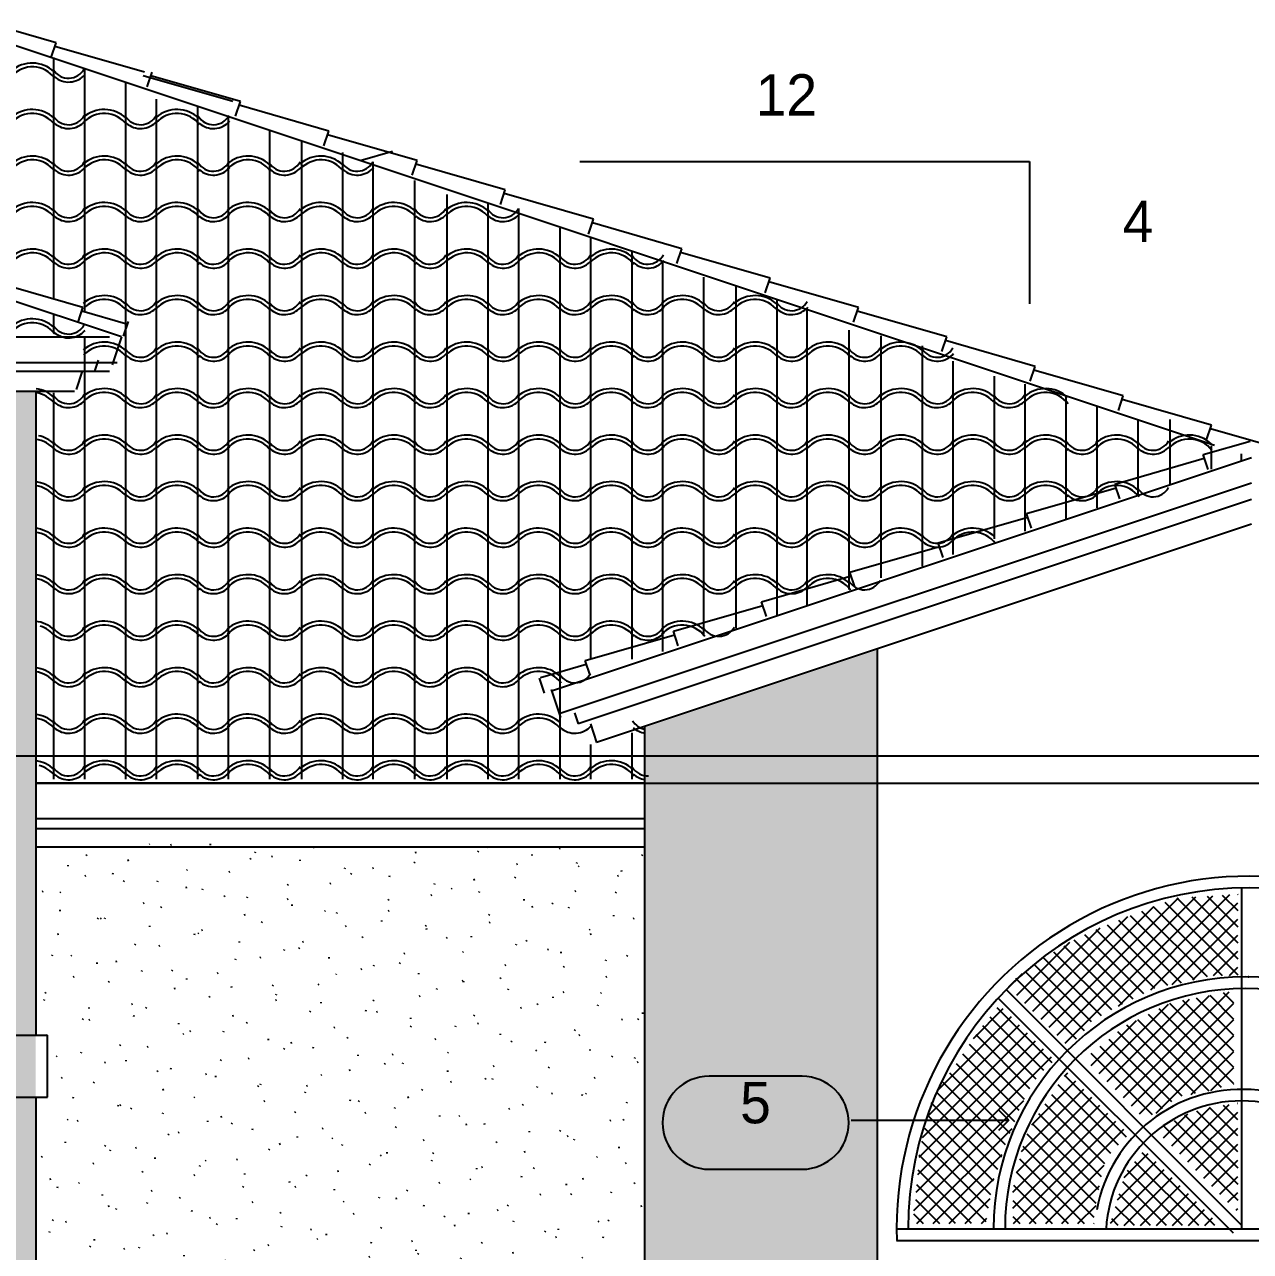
# Model space of a CAD drawing. Extents: x -92740 to -63661, y -15771 to -4391.
# Drawn here: x -80932 to -80763.7, y -12990.7 to -12822.2 of the extents above; entities that cross this region are included whole.
import ezdxf
from ezdxf.enums import TextEntityAlignment as Align

# ---------------------------------------------------------------- set-up
doc = ezdxf.new("R2010")
doc.units = 0
doc.header["$MEASUREMENT"] = 0
for name, color, linetype in [('B1NOTES', 2, 'Continuous'), ('ELEVATIONS', 7, 'Continuous'), ('ROOFTILE', 7, 'Continuous'), ('STUCCO', 4, 'Continuous')]:
    doc.layers.add(name, color=color, linetype=linetype)
doc.styles.add('DCADTXTSTYLE1', font='AVG_TP')
pattern_1 = [(20, (0, 0), (-2.1376259, 5.8730789), [-6.09375015, 0.15625]), (55, (0, 0), (-5.1197003, 3.58485273), [-6.09375015, 0.15625]), (80, (0, 0), (-6.15504846, 1.0853011), [-6.09375015, 0.15625])]
pattern_2 = [(45, (0, 0), (-1.104854346, 1.104854346), []), (-45, (0, 0), (1.104854346, 1.104854346), [])]

msp = doc.modelspace()

# ---------------------------------------------------------------- hatches: boundary and pattern name
at = {"layer": 'STUCCO', "linetype": 'Continuous', "ltscale": 12.78}
h = msp.add_hatch(dxfattribs=at)
h.set_pattern_fill('cement', color=9, scale=1.5625, style=0, pattern_type=2)
h.set_pattern_definition(pattern_1)
h.paths.add_polyline_path([(-80963.52, -13245.68), (-80930.51, -13245.68), (-80930.51, -12872.4), (-81044.99, -12872.4), (-81044.99, -12961.33), (-81015.17, -12961.33), (-81015.17, -12951.74), (-81011.98, -12945.35), (-81008.78, -12940.56), (-81002.39, -12936.3), (-80991.74, -12933.11), (-80980.56, -12934.17), (-80970.44, -12940.03), (-80964.59, -12948.55), (-80962.99, -12952.81), (-80961.92, -12960.26), (-80966.18, -12960.26), (-80966.18, -12968.78), (-80962.46, -12968.78), (-80962.46, -12992.21), (-80965.65, -12992.21), (-80965.65, -13000.73), (-80962.46, -13000.73)], flags=0)
h = msp.add_hatch(dxfattribs=at)
h.set_pattern_fill('cement', color=9, scale=1.5625, style=0, pattern_type=2)
h.set_pattern_definition(pattern_1)
h.paths.add_polyline_path([(-80712.71, -13261.66), (-80846.9, -13261.66), (-80846.9, -13245.68), (-80848.5, -13245.68), (-80848.5, -13242.49), (-80850.63, -13242.49), (-80850.63, -13232.37), (-80846.9, -13232.37), (-80846.9, -12918.73), (-80814.95, -12908.08), (-80814.95, -13228.11), (-80712.18, -13228.11)], flags=0)
h = msp.add_hatch(dxfattribs=at)
h.set_pattern_fill('cement', color=9, scale=1.5625, style=0, pattern_type=2)
h.set_pattern_definition(pattern_1)
h.paths.add_polyline_path([(-80962.46, -13261.66), (-80846.9, -13261.66), (-80846.9, -12934.7), (-80929.97, -12934.7), (-80929.97, -13245.15), (-80961.92, -13245.15)], flags=0)
h = msp.add_hatch(dxfattribs=at)
h.set_pattern_fill('ansi37', color=4, scale=1.5625, style=0, pattern_type=2)
h.set_pattern_definition(pattern_2)
h.paths.add_polyline_path([(-80765.43, -12941.63), (-80765.43, -12952.81), (-80769.16, -12952.81), (-80773.42, -12953.87), (-80776.61, -12954.41), (-80783, -12957.6), (-80785.67, -12959.2), (-80787.26, -12961.33), (-80788.86, -12962.39), (-80797.11, -12954.14), (-80792.59, -12950.68), (-80787.26, -12947.48), (-80780.87, -12944.82), (-80773.95, -12942.16)], flags=0)
h = msp.add_hatch(dxfattribs=at)
h.set_pattern_fill('ansi37', color=4, scale=1.5625, style=0, pattern_type=2)
h.set_pattern_definition(pattern_2)
h.paths.add_polyline_path([(-80765.96, -12954.94), (-80765.96, -12967.72), (-80769.69, -12968.78), (-80772.89, -12969.32), (-80775.02, -12970.38), (-80776.08, -12971.45), (-80778.21, -12972.51), (-80786.46, -12964.26), (-80780.87, -12959.73), (-80774.48, -12956.54)], flags=0)
h = msp.add_hatch(dxfattribs=at)
h.set_pattern_fill('ansi37', color=4, scale=1.5625, style=0, pattern_type=2)
h.set_pattern_definition(pattern_2)
h.paths.add_polyline_path([(-80810.16, -12986.89), (-80800.04, -12986.89), (-80798.98, -12981.03), (-80797.38, -12976.24), (-80795.25, -12970.91), (-80793.65, -12967.72), (-80791.52, -12965.06), (-80790.46, -12964.52), (-80798.18, -12956.8), (-80801.64, -12961.33), (-80803.77, -12964.52), (-80807.5, -12969.85), (-80809.1, -12976.77), (-80809.63, -12983.16)], flags=0)
h = msp.add_hatch(dxfattribs=at)
h.set_pattern_fill('ansi37', color=4, scale=1.5625, style=0, pattern_type=2)
h.set_pattern_definition(pattern_2)
h.paths.add_polyline_path([(-80788.86, -12966.12), (-80780.34, -12974.64), (-80781.94, -12976.24), (-80783.54, -12977.84), (-80784.6, -12982.63), (-80785.13, -12985.82), (-80785.13, -12986.89), (-80796.32, -12986.89), (-80796.32, -12982.1), (-80795.25, -12977.3), (-80794.19, -12974.11), (-80791.52, -12969.85)], flags=0)
h = msp.add_hatch(dxfattribs=at)
h.set_pattern_fill('ansi37', color=4, scale=1.5625, style=0, pattern_type=2)
h.set_pattern_definition(pattern_2)
h.paths.add_polyline_path([(-80765.43, -12970.38), (-80765.43, -12985.29), (-80776.61, -12974.11), (-80772.89, -12971.98), (-80769.16, -12970.91)], flags=0)
h = msp.add_hatch(dxfattribs=at)
h.set_pattern_fill('ansi37', color=4, scale=1.5625, style=0, pattern_type=2)
h.set_pattern_definition(pattern_2)
h.paths.add_polyline_path([(-80778.21, -12976.77), (-80767.83, -12987.15), (-80783, -12987.15), (-80781.94, -12983.69), (-80780.87, -12979.97)], flags=0)

# ---------------------------------------------------------------- linework, layer by layer
at = {"layer": 'B1NOTES', "color": 1, "linetype": 'Continuous', "ltscale": 12.78}
for p, q in [((-80825.25, -12966.65), (-80838.03, -12966.65)), ((-80818.86, -12973.04), (-80818.86, -12973.04)), ((-80838.03, -12979.43), (-80825.25, -12979.43))]:
    msp.add_line(p, q, dxfattribs=at)
for centre, start, end in [((-80838.03, -12973.04), 90, 180), ((-80825.25, -12973.04), 0, 90), ((-80838.03, -12973.04), 180, 270), ((-80825.25, -12973.04), 270, 360)]:
    msp.add_arc(centre, 6.39, start, end, dxfattribs=at)
at = {"layer": 'ELEVATIONS', "color": 1, "linetype": 'Continuous', "ltscale": 12.78}
for p, q in [((-80927.7, -12824.67), (-80936.42, -12822.16)), ((-80768.6, -12879.98), (-80934.89, -12824.55)), ((-80928.38, -12826.69), (-80927.7, -12824.67)), ((-80915.58, -12828.71), (-80927.87, -12825.17)), ((-80915.58, -12828.71), (-80927.87, -12825.17)), ((-80915.19, -12830.73), (-80914.51, -12828.71)), ((-80903.45, -12832.75), (-80915.75, -12829.21)), ((-80902.39, -12832.75), (-80914.68, -12829.21)), ((-80903.06, -12834.77), (-80902.39, -12832.75)), ((-80890.26, -12836.79), (-80902.56, -12833.26)), ((-80890.94, -12838.81), (-80890.26, -12836.79)), ((-80878.14, -12840.83), (-80890.43, -12837.3)), ((-80885.96, -12840.83), (-80881.52, -12839.56)), ((-80878.81, -12842.85), (-80878.14, -12840.83)), ((-80918.72, -12865.07), (-80988.26, -12841.89)), ((-80866.02, -12844.87), (-80878.31, -12841.34)), ((-80866.69, -12846.89), (-80866.02, -12844.87)), ((-80853.89, -12848.92), (-80866.18, -12845.38)), ((-80854.57, -12850.94), (-80853.89, -12848.92)), ((-80841.77, -12852.96), (-80854.06, -12849.42)), ((-80842.44, -12854.98), (-80841.77, -12852.96)), ((-80829.64, -12857), (-80841.94, -12853.46)), ((-80924.02, -12861.04), (-80936.31, -12857.5)), ((-80830.32, -12859.02), (-80829.64, -12857)), ((-80817.52, -12861.04), (-80829.81, -12857.5)), ((-80924.69, -12863.06), (-80924.02, -12861.04)), ((-80818.19, -12863.06), (-80817.52, -12861.04)), ((-80918.18, -12863.27), (-80924.19, -12861.54)), ((-80805.4, -12865.08), (-80817.69, -12861.54)), ((-80918.43, -12864.97), (-80917.75, -12862.95)), ((-81057.8, -12865.07), (-80920.39, -12865.07)), ((-80918.72, -12865.07), (-80920, -12868.92)), ((-80806.07, -12867.1), (-80805.4, -12865.08)), ((-80793.27, -12869.12), (-80805.56, -12865.59)), ((-81056.62, -12868.6), (-80919.32, -12868.6)), ((-80921.92, -12868.28), (-80922.43, -12869.8)), ((-80793.94, -12871.14), (-80793.27, -12869.12)), ((-81052.4, -12869.8), (-80920.39, -12869.8)), ((-80924.11, -12869.8), (-80924.95, -12872.32)), ((-80781.15, -12873.16), (-80793.44, -12869.63)), ((-81051.5, -12872.51), (-80925.18, -12872.51)), ((-80930.48, -12872.6), (-80930.48, -12960.99)), ((-80781.82, -12875.18), (-80781.15, -12873.16)), ((-80769.02, -12877.21), (-80781.32, -12873.67)), ((-80769.7, -12879.23), (-80769.02, -12877.21)), ((-80756.9, -12881.25), (-80769.19, -12877.71)), ((-80770.19, -12881.25), (-80763.72, -12879.39)), ((-80769.51, -12883.27), (-80770.19, -12881.25)), ((-80859.65, -12913.7), (-80763.54, -12881.66)), ((-80782.31, -12885.29), (-80770.02, -12881.75)), ((-80858.6, -12916.83), (-80763.54, -12885.14)), ((-80794.44, -12889.33), (-80782.14, -12885.79)), ((-80781.64, -12887.31), (-80782.31, -12885.29)), ((-80856.01, -12918.21), (-80763.54, -12887.39)), ((-80793.76, -12891.35), (-80794.44, -12889.33)), ((-80853.49, -12920.74), (-80763.54, -12890.76)), ((-80806.56, -12893.37), (-80794.27, -12889.83)), ((-80818.68, -12897.41), (-80806.39, -12893.88)), ((-80805.89, -12895.39), (-80806.56, -12893.37)), ((-80830.81, -12901.45), (-80818.52, -12897.92)), ((-80818.01, -12899.43), (-80818.68, -12897.41)), ((-80830.13, -12903.47), (-80830.81, -12901.45)), ((-80842.93, -12905.5), (-80830.64, -12901.96)), ((-80855.06, -12909.54), (-80842.76, -12906)), ((-80842.26, -12907.52), (-80842.93, -12905.5)), ((-80814.93, -12907.89), (-80814.93, -12992.41)), ((-80861.17, -12911.85), (-80854.89, -12910.04)), ((-80854.38, -12911.56), (-80855.06, -12909.54)), ((-80860.65, -12914), (-80861.32, -12911.98)), ((-80859.71, -12913.52), (-80858.42, -12917.38)), ((-80856.5, -12916.74), (-80856, -12918.25)), ((-80854.31, -12918.25), (-80853.47, -12920.78)), ((-80846.88, -12918.54), (-80846.88, -12992.41)), ((-80846.88, -12926.38), (-80930.48, -12926.38)), ((-80930.48, -12931.24), (-80846.88, -12931.24)), ((-80930.48, -12932.63), (-80846.88, -12932.63)), ((-80930.48, -12935.15), (-80846.88, -12935.15)), ((-80959.79, -12960.99), (-80928.91, -12960.99)), ((-80928.91, -12969.51), (-80928.91, -12960.99)), ((-80959.79, -12969.51), (-80928.91, -12969.51)), ((-80930.48, -12969.51), (-80930.48, -12992.41))]:
    msp.add_line(p, q, dxfattribs=at)
at = {"layer": 'ELEVATIONS', "color": 1, "linetype": 'Continuous', "ltscale": 8.52}
for p, q in [((-80855.78, -12840.98), (-80794.01, -12840.98)), ((-80794.01, -12840.98), (-80794.01, -12860.51)), ((-80796.85, -12972.69), (-80798.27, -12971.27)), ((-80796.85, -12972.69), (-80798.27, -12974.11))]:
    msp.add_line(p, q, dxfattribs=at)
at = {"layer": 'ELEVATIONS', "color": 2, "linetype": 'Continuous', "ltscale": 12.78}
for p, q in [((-81319.23, -12922.65), (-80587.54, -12922.65)), ((-80930.48, -12926.38), (-80587.54, -12926.38))]:
    msp.add_line(p, q, dxfattribs=at)
at = {"layer": 'ELEVATIONS', "color": 5, "linetype": 'Continuous', "ltscale": 12.78}
for p, q in [((-80764.9, -12940.76), (-80764.9, -12987.62)), ((-80764.9, -12987.09), (-80797.11, -12954.87)), ((-80766.03, -12988.22), (-80798.24, -12956)), ((-80812.29, -12987.62), (-80714.84, -12987.62)), ((-80812.29, -12989.22), (-80714.84, -12989.22))]:
    msp.add_line(p, q, dxfattribs=at)
at = {"layer": 'ELEVATIONS', "color": 2, "linetype": 'Continuous', "ltscale": 8.52}
msp.add_line((-80818.5, -12972.69), (-80796.85, -12972.69), dxfattribs=at)
at = {"layer": 'ELEVATIONS', "color": 5, "linetype": 'Continuous', "ltscale": 12.78}
for centre, radius, start, end in [((-80763.83, -12987.62), 48.46, 358.0966, 541.8938), ((-80763.83, -12987.62), 46.86, 0, 180), ((-80764.37, -12987.62), 34.61, 0, 180), ((-80764.37, -12987.62), 33.02, 0, 180), ((-80764.9, -12988.68), 20.23, 3.017, 169.5625), ((-80764.9, -12988.68), 18.64, 3.017, 176.7242)]:
    msp.add_arc(centre, radius, start, end, dxfattribs=at)
msp.add_point((-80763.96, -12953.01), dxfattribs=at)
at = {"layer": 'ROOFTILE', "color": 7, "linetype": 'Continuous', "ltscale": 12.78}
for p, q in [((-80928, -12859.81), (-80928, -12826.71)), ((-80923.78, -12861.72), (-80923.78, -12828.4)), ((-80918.12, -12925.85), (-80918.12, -12830.14)), ((-80913.91, -12925.85), (-80913.91, -12832.42)), ((-80908.25, -12925.85), (-80908.25, -12833.43)), ((-80904.03, -12925.85), (-80904.03, -12834.77)), ((-80898.37, -12925.85), (-80898.37, -12836.72)), ((-80893.97, -12925.85), (-80893.97, -12838.1)), ((-80888.31, -12925.85), (-80888.31, -12839.74)), ((-80884.18, -12925.85), (-80884.18, -12841.03)), ((-80878.42, -12925.85), (-80878.42, -12843.61)), ((-80874.02, -12925.85), (-80874.02, -12845.51)), ((-80868.36, -12925.85), (-80868.36, -12846.72)), ((-80864.14, -12925.85), (-80864.14, -12847.42)), ((-80858.48, -12925.85), (-80858.48, -12850.15)), ((-80854.27, -12909.34), (-80854.27, -12851.38)), ((-80848.61, -12909.34), (-80848.61, -12853.23)), ((-80844.39, -12908.28), (-80844.39, -12854.78)), ((-80838.73, -12906.15), (-80838.73, -12856.86)), ((-80834.33, -12905.08), (-80834.33, -12858.01)), ((-80828.67, -12903.48), (-80828.67, -12859.98)), ((-80928, -12864.54), (-80928, -12861.97)), ((-80824.54, -12901.89), (-80824.54, -12861.33)), ((-80818.78, -12899.76), (-80818.78, -12864.16)), ((-80923.78, -12925.85), (-80923.78, -12865.07)), ((-80814.38, -12898.16), (-80814.38, -12864.92)), ((-80808.72, -12896.56), (-80808.72, -12866.29)), ((-80804.5, -12894.96), (-80804.5, -12868.4)), ((-80798.84, -12892.83), (-80798.84, -12870.45)), ((-80928, -12925.85), (-80928, -12872.75)), ((-80794.63, -12891.77), (-80794.63, -12871.56)), ((-80788.97, -12890.17), (-80788.97, -12873.19)), ((-80784.75, -12888.57), (-80784.75, -12874.59)), ((-80779.09, -12886.98), (-80779.09, -12876.37)), ((-80774.69, -12885.38), (-80774.69, -12876.44)), ((-80769.03, -12883.25), (-80769.03, -12880.05)), ((-80764.9, -12882.18), (-80764.9, -12881.12)), ((-80848.61, -12925.85), (-80848.61, -12919.46)), ((-80854.27, -12925.85), (-80854.27, -12921.06))]:
    msp.add_line(p, q, dxfattribs=at)
for centre, radius, start, end in [((-80930.98, -12831.82), 4.37, 46.5154, 131.1465), ((-80930.98, -12831.82), 3.84, 36.0644, 138.0128), ((-80925.98, -12827.09), 2.44, 211.6504, 331.6052), ((-80925.98, -12827.09), 2.97, 228.3381, 319.0707), ((-80930.98, -12838.21), 4.37, 46.5154, 131.1465), ((-80921.1, -12838.21), 4.37, 46.5154, 131.1465), ((-80911.1, -12838.21), 4.37, 46.5154, 131.1465), ((-80930.98, -12838.21), 3.84, 36.0644, 138.0128), ((-80925.98, -12833.48), 2.44, 211.6504, 331.6052), ((-80925.98, -12833.48), 2.97, 228.3381, 319.0707), ((-80921.1, -12838.21), 3.84, 36.0644, 138.0128), ((-80916.1, -12833.48), 2.44, 211.6504, 331.6052), ((-80916.1, -12833.48), 2.97, 228.3381, 319.0707), ((-80911.1, -12838.21), 3.84, 36.0644, 138.0128), ((-80906.1, -12833.48), 2.44, 211.6504, 331.6052), ((-80906.1, -12833.48), 2.97, 228.3381, 319.0707), ((-80930.98, -12844.6), 4.37, 46.5154, 131.1465), ((-80930.98, -12844.6), 3.84, 36.0644, 138.0128), ((-80921.1, -12844.6), 4.37, 46.5154, 131.1465), ((-80921.1, -12844.6), 3.84, 36.0644, 138.0128), ((-80911.1, -12844.6), 4.37, 46.5154, 131.1465), ((-80911.1, -12844.6), 3.84, 36.0644, 138.0128), ((-80901.35, -12844.6), 4.37, 46.5154, 131.1465), ((-80901.35, -12844.6), 3.84, 36.0644, 138.0128), ((-80891.35, -12844.6), 4.37, 46.5154, 131.1465), ((-80891.35, -12844.6), 3.84, 36.0644, 138.0128), ((-80925.98, -12839.87), 2.44, 211.6504, 331.6052), ((-80925.98, -12839.87), 2.97, 228.3381, 319.0707), ((-80916.1, -12839.87), 2.44, 211.6504, 331.6052), ((-80916.1, -12839.87), 2.97, 228.3381, 319.0707), ((-80906.1, -12839.87), 2.44, 211.6504, 331.6052), ((-80906.1, -12839.87), 2.97, 228.3381, 319.0707), ((-80896.35, -12839.87), 2.44, 211.6504, 331.6052), ((-80896.35, -12839.87), 2.97, 228.3381, 319.0707), ((-80886.35, -12839.87), 2.44, 211.6504, 331.6052), ((-80886.35, -12839.87), 2.97, 228.3381, 319.0707), ((-80930.98, -12850.99), 4.37, 46.5154, 131.1465), ((-80930.98, -12850.99), 3.84, 36.0644, 138.0128), ((-80925.98, -12846.26), 2.44, 211.6504, 331.6052), ((-80921.1, -12850.99), 4.37, 46.5154, 131.1465), ((-80921.1, -12850.99), 3.84, 36.0644, 138.0128), ((-80916.1, -12846.26), 2.44, 211.6504, 331.6052), ((-80911.1, -12850.99), 4.37, 46.5154, 131.1465), ((-80911.1, -12850.99), 3.84, 36.0644, 138.0128), ((-80906.1, -12846.26), 2.44, 211.6504, 331.6052), ((-80901.35, -12850.99), 4.37, 46.5154, 131.1465), ((-80901.35, -12850.99), 3.84, 36.0644, 138.0128), ((-80896.35, -12846.26), 2.44, 211.6504, 331.6052), ((-80891.35, -12850.99), 4.37, 46.5154, 131.1465), ((-80891.35, -12850.99), 3.84, 36.0644, 138.0128), ((-80886.35, -12846.26), 2.44, 211.6504, 331.6052), ((-80881.34, -12850.99), 4.37, 46.5154, 131.1465), ((-80881.34, -12850.99), 3.84, 36.0644, 138.0128), ((-80876.34, -12846.26), 2.44, 211.6504, 331.6052), ((-80871.34, -12850.99), 4.37, 46.5154, 131.1465), ((-80871.34, -12850.99), 3.84, 36.0644, 138.0128), ((-80866.34, -12846.26), 2.44, 211.6504, 331.6052), ((-80925.98, -12846.26), 2.97, 228.3381, 319.0707), ((-80916.1, -12846.26), 2.97, 228.3381, 319.0707), ((-80906.1, -12846.26), 2.97, 228.3381, 319.0707), ((-80896.35, -12846.26), 2.97, 228.3381, 319.0707), ((-80886.35, -12846.26), 2.97, 228.3381, 319.0707), ((-80876.34, -12846.26), 2.97, 228.3381, 319.0707), ((-80866.34, -12846.26), 2.97, 228.3381, 319.0707), ((-80930.98, -12857.38), 4.37, 46.5154, 131.1465), ((-80930.98, -12857.38), 3.84, 36.0644, 138.0128), ((-80925.98, -12852.65), 2.44, 211.6504, 331.6052), ((-80921.1, -12857.38), 4.37, 46.5154, 131.1465), ((-80921.1, -12857.38), 3.84, 36.0644, 138.0128), ((-80916.1, -12852.65), 2.44, 211.6504, 331.6052), ((-80911.1, -12857.38), 4.37, 46.5154, 131.1465), ((-80911.1, -12857.38), 3.84, 36.0644, 138.0128), ((-80906.1, -12852.65), 2.44, 211.6504, 331.6052), ((-80901.35, -12857.38), 4.37, 46.5154, 131.1465), ((-80901.35, -12857.38), 3.84, 36.0644, 138.0128), ((-80896.35, -12852.65), 2.44, 211.6504, 331.6052), ((-80891.35, -12857.38), 4.37, 46.5154, 131.1465), ((-80891.35, -12857.38), 3.84, 36.0644, 138.0128), ((-80886.35, -12852.65), 2.44, 211.6504, 331.6052), ((-80881.34, -12857.38), 4.37, 46.5154, 131.1465), ((-80881.34, -12857.38), 3.84, 36.0644, 138.0128), ((-80876.34, -12852.65), 2.44, 211.6504, 331.6052), ((-80871.34, -12857.38), 4.37, 46.5154, 131.1465), ((-80871.34, -12857.38), 3.84, 36.0644, 138.0128), ((-80866.34, -12852.65), 2.44, 211.6504, 331.6052), ((-80861.46, -12857.38), 4.37, 46.5154, 131.1465), ((-80861.46, -12857.38), 3.84, 36.0644, 138.0128), ((-80856.46, -12852.65), 2.44, 211.6504, 331.6052), ((-80851.46, -12857.38), 4.37, 46.5154, 131.1465), ((-80851.46, -12857.38), 3.84, 36.0644, 138.0128), ((-80846.46, -12852.65), 2.44, 211.6504, 331.6052), ((-80925.98, -12852.65), 2.97, 228.3381, 319.0707), ((-80916.1, -12852.65), 2.97, 228.3381, 319.0707), ((-80906.1, -12852.65), 2.97, 228.3381, 319.0707), ((-80896.35, -12852.65), 2.97, 228.3381, 319.0707), ((-80886.35, -12852.65), 2.97, 228.3381, 319.0707), ((-80876.34, -12852.65), 2.97, 228.3381, 319.0707), ((-80866.34, -12852.65), 2.97, 228.3381, 319.0707), ((-80856.46, -12852.65), 2.97, 228.3381, 319.0707), ((-80846.46, -12852.65), 2.97, 228.3381, 319.0707), ((-80921.1, -12863.77), 4.37, 46.5154, 131.1465), ((-80911.1, -12863.77), 4.37, 46.5154, 131.1465), ((-80901.35, -12863.77), 4.37, 46.5154, 131.1465), ((-80891.35, -12863.77), 4.37, 46.5154, 131.1465), ((-80881.34, -12863.77), 4.37, 46.5154, 131.1465), ((-80871.34, -12863.77), 4.37, 46.5154, 131.1465), ((-80861.46, -12863.77), 4.37, 46.5154, 131.1465), ((-80851.46, -12863.77), 4.37, 46.5154, 131.1465), ((-80841.71, -12863.77), 4.37, 46.5154, 131.1465), ((-80831.71, -12863.77), 4.37, 46.5154, 131.1465), ((-80921.1, -12863.77), 3.84, 36.0644, 138.0128), ((-80916.1, -12859.04), 2.44, 211.6504, 331.6052), ((-80916.1, -12859.04), 2.97, 228.3381, 319.0707), ((-80911.1, -12863.77), 3.84, 36.0644, 138.0128), ((-80906.1, -12859.04), 2.44, 211.6504, 331.6052), ((-80906.1, -12859.04), 2.97, 228.3381, 319.0707), ((-80901.35, -12863.77), 3.84, 36.0644, 138.0128), ((-80896.35, -12859.04), 2.44, 211.6504, 331.6052), ((-80896.35, -12859.04), 2.97, 228.3381, 319.0707), ((-80891.35, -12863.77), 3.84, 36.0644, 138.0128), ((-80886.35, -12859.04), 2.44, 211.6504, 331.6052), ((-80886.35, -12859.04), 2.97, 228.3381, 319.0707), ((-80881.34, -12863.77), 3.84, 36.0644, 138.0128), ((-80876.34, -12859.04), 2.44, 211.6504, 331.6052), ((-80876.34, -12859.04), 2.97, 228.3381, 319.0707), ((-80871.34, -12863.77), 3.84, 36.0644, 138.0128), ((-80866.34, -12859.04), 2.44, 211.6504, 331.6052), ((-80866.34, -12859.04), 2.97, 228.3381, 319.0707), ((-80861.46, -12863.77), 3.84, 36.0644, 138.0128), ((-80856.46, -12859.04), 2.44, 211.6504, 331.6052), ((-80856.46, -12859.04), 2.97, 228.3381, 319.0707), ((-80851.46, -12863.77), 3.84, 36.0644, 138.0128), ((-80846.46, -12859.04), 2.44, 211.6504, 331.6052), ((-80846.46, -12859.04), 2.97, 228.3381, 319.0707), ((-80841.71, -12863.77), 3.84, 36.0644, 138.0128), ((-80836.71, -12859.04), 2.44, 211.6504, 331.6052), ((-80836.71, -12859.04), 2.97, 228.3381, 319.0707), ((-80831.71, -12863.77), 3.84, 36.0644, 138.0128), ((-80826.71, -12859.04), 2.44, 211.6504, 331.6052), ((-80826.71, -12859.04), 2.97, 228.3381, 319.0707), ((-80930.98, -12866.96), 4.37, 46.5154, 131.1465), ((-80930.98, -12866.96), 3.84, 36.0644, 138.0128), ((-80925.98, -12862.24), 2.44, 211.6504, 331.6052), ((-80925.98, -12862.24), 2.97, 228.3381, 319.0707), ((-80921.1, -12870.16), 4.37, 46.5154, 131.1465), ((-80911.1, -12870.16), 4.37, 46.5154, 131.1465), ((-80901.35, -12870.16), 4.37, 46.5154, 131.1465), ((-80891.35, -12870.16), 4.37, 46.5154, 131.1465), ((-80881.34, -12870.16), 4.37, 46.5154, 131.1465), ((-80871.34, -12870.16), 4.37, 46.5154, 131.1465), ((-80861.46, -12870.16), 4.37, 46.5154, 131.1465), ((-80851.46, -12870.16), 4.37, 46.5154, 131.1465), ((-80841.71, -12870.16), 4.37, 46.5154, 131.1465), ((-80831.71, -12870.16), 4.37, 46.5154, 131.1465), ((-80821.7, -12870.16), 4.37, 46.5154, 131.1465), ((-80811.7, -12870.16), 4.37, 46.5154, 131.1465), ((-80921.1, -12870.16), 3.84, 36.0644, 138.0128), ((-80916.1, -12865.43), 2.44, 211.6504, 331.6052), ((-80916.1, -12865.43), 2.97, 228.3381, 319.0707), ((-80911.1, -12870.16), 3.84, 36.0644, 138.0128), ((-80906.1, -12865.43), 2.44, 211.6504, 331.6052), ((-80906.1, -12865.43), 2.97, 228.3381, 319.0707), ((-80901.35, -12870.16), 3.84, 36.0644, 138.0128), ((-80896.35, -12865.43), 2.44, 211.6504, 331.6052), ((-80896.35, -12865.43), 2.97, 228.3381, 319.0707), ((-80891.35, -12870.16), 3.84, 36.0644, 138.0128), ((-80886.35, -12865.43), 2.44, 211.6504, 331.6052), ((-80886.35, -12865.43), 2.97, 228.3381, 319.0707), ((-80881.34, -12870.16), 3.84, 36.0644, 138.0128), ((-80876.34, -12865.43), 2.44, 211.6504, 331.6052), ((-80876.34, -12865.43), 2.97, 228.3381, 319.0707), ((-80871.34, -12870.16), 3.84, 36.0644, 138.0128), ((-80866.34, -12865.43), 2.44, 211.6504, 331.6052), ((-80866.34, -12865.43), 2.97, 228.3381, 319.0707), ((-80861.46, -12870.16), 3.84, 36.0644, 138.0128), ((-80856.46, -12865.43), 2.44, 211.6504, 331.6052), ((-80856.46, -12865.43), 2.97, 228.3381, 319.0707), ((-80851.46, -12870.16), 3.84, 36.0644, 138.0128), ((-80846.46, -12865.43), 2.44, 211.6504, 331.6052), ((-80846.46, -12865.43), 2.97, 228.3381, 319.0707), ((-80841.71, -12870.16), 3.84, 36.0644, 138.0128), ((-80836.71, -12865.43), 2.44, 211.6504, 331.6052), ((-80836.71, -12865.43), 2.97, 228.3381, 319.0707), ((-80831.71, -12870.16), 3.84, 36.0644, 138.0128), ((-80826.71, -12865.43), 2.44, 211.6504, 331.6052), ((-80826.71, -12865.43), 2.97, 228.3381, 319.0707), ((-80821.7, -12870.16), 3.84, 36.0644, 138.0128), ((-80816.7, -12865.43), 2.44, 211.6504, 331.6052), ((-80816.7, -12865.43), 2.97, 228.3381, 319.0707), ((-80811.7, -12870.16), 3.84, 36.0644, 138.0128), ((-80806.7, -12865.43), 2.44, 211.6504, 331.6052), ((-80806.7, -12865.43), 2.97, 228.3381, 319.0707), ((-80930.98, -12876.55), 4.37, 46.5154, 83.1494), ((-80930.98, -12876.55), 3.84, 36.0644, 82.0939), ((-80921.1, -12876.55), 4.37, 46.5154, 131.1465), ((-80921.1, -12876.55), 3.84, 36.0644, 138.0128), ((-80911.1, -12876.55), 4.37, 46.5154, 131.1465), ((-80911.1, -12876.55), 3.84, 36.0644, 138.0128), ((-80901.35, -12876.55), 4.37, 46.5154, 131.1465), ((-80901.35, -12876.55), 3.84, 36.0644, 138.0128), ((-80891.35, -12876.55), 4.37, 46.5154, 131.1465), ((-80891.35, -12876.55), 3.84, 36.0644, 138.0128), ((-80881.34, -12876.55), 4.37, 46.5154, 131.1465), ((-80881.34, -12876.55), 3.84, 36.0644, 138.0128), ((-80871.34, -12876.55), 4.37, 46.5154, 131.1465), ((-80871.34, -12876.55), 3.84, 36.0644, 138.0128), ((-80861.46, -12876.55), 4.37, 46.5154, 131.1465), ((-80861.46, -12876.55), 3.84, 36.0644, 138.0128), ((-80851.46, -12876.55), 4.37, 46.5154, 131.1465), ((-80851.46, -12876.55), 3.84, 36.0644, 138.0128), ((-80841.71, -12876.55), 4.37, 46.5154, 131.1465), ((-80841.71, -12876.55), 3.84, 36.0644, 138.0128), ((-80831.71, -12876.55), 4.37, 46.5154, 131.1465), ((-80831.71, -12876.55), 3.84, 36.0644, 138.0128), ((-80821.7, -12876.55), 4.37, 46.5154, 131.1465), ((-80821.7, -12876.55), 3.84, 36.0644, 138.0128), ((-80811.7, -12876.55), 4.37, 46.5154, 131.1465), ((-80811.7, -12876.55), 3.84, 36.0644, 138.0128), ((-80801.82, -12876.55), 4.37, 46.5154, 131.1465), ((-80801.82, -12876.55), 3.84, 36.0644, 138.0128), ((-80791.82, -12876.55), 4.37, 46.5154, 131.1465), ((-80791.82, -12876.55), 3.84, 36.0644, 138.0128), ((-80925.98, -12871.82), 2.44, 211.6504, 331.6052), ((-80925.98, -12871.82), 2.97, 228.3381, 319.0707), ((-80916.1, -12871.82), 2.44, 211.6504, 331.6052), ((-80916.1, -12871.82), 2.97, 228.3381, 319.0707), ((-80906.1, -12871.82), 2.44, 211.6504, 331.6052), ((-80906.1, -12871.82), 2.97, 228.3381, 319.0707), ((-80896.35, -12871.82), 2.44, 211.6504, 331.6052), ((-80896.35, -12871.82), 2.97, 228.3381, 319.0707), ((-80886.35, -12871.82), 2.44, 211.6504, 331.6052), ((-80886.35, -12871.82), 2.97, 228.3381, 319.0707), ((-80876.34, -12871.82), 2.44, 211.6504, 331.6052), ((-80876.34, -12871.82), 2.97, 228.3381, 319.0707), ((-80866.34, -12871.82), 2.44, 211.6504, 331.6052), ((-80866.34, -12871.82), 2.97, 228.3381, 319.0707), ((-80856.46, -12871.82), 2.44, 211.6504, 331.6052), ((-80856.46, -12871.82), 2.97, 228.3381, 319.0707), ((-80846.46, -12871.82), 2.44, 211.6504, 331.6052), ((-80846.46, -12871.82), 2.97, 228.3381, 319.0707), ((-80836.71, -12871.82), 2.44, 211.6504, 331.6052), ((-80836.71, -12871.82), 2.97, 228.3381, 319.0707), ((-80826.71, -12871.82), 2.44, 211.6504, 331.6052), ((-80826.71, -12871.82), 2.97, 228.3381, 319.0707), ((-80816.7, -12871.82), 2.44, 211.6504, 331.6052), ((-80816.7, -12871.82), 2.97, 228.3381, 319.0707), ((-80806.7, -12871.82), 2.44, 211.6504, 331.6052), ((-80806.7, -12871.82), 2.97, 228.3381, 319.0707), ((-80796.82, -12871.82), 2.44, 211.6504, 331.6052), ((-80796.82, -12871.82), 2.97, 228.3381, 319.0707), ((-80930.98, -12882.94), 3.84, 36.0644, 83.1494), ((-80930.98, -12882.94), 4.37, 46.5154, 78.6437), ((-80925.98, -12878.21), 2.44, 211.6504, 331.6052), ((-80921.1, -12882.94), 4.37, 46.5154, 131.1465), ((-80921.1, -12882.94), 3.84, 36.0644, 138.0128), ((-80916.1, -12878.21), 2.44, 211.6504, 331.6052), ((-80911.1, -12882.94), 4.37, 46.5154, 131.1465), ((-80911.1, -12882.94), 3.84, 36.0644, 138.0128), ((-80906.1, -12878.21), 2.44, 211.6504, 331.6052), ((-80901.35, -12882.94), 4.37, 46.5154, 131.1465), ((-80901.35, -12882.94), 3.84, 36.0644, 138.0128), ((-80896.35, -12878.21), 2.44, 211.6504, 331.6052), ((-80891.35, -12882.94), 4.37, 46.5154, 131.1465), ((-80891.35, -12882.94), 3.84, 36.0644, 138.0128), ((-80886.35, -12878.21), 2.44, 211.6504, 331.6052), ((-80881.34, -12882.94), 4.37, 46.5154, 131.1465), ((-80881.34, -12882.94), 3.84, 36.0644, 138.0128), ((-80876.34, -12878.21), 2.44, 211.6504, 331.6052), ((-80871.34, -12882.94), 4.37, 46.5154, 131.1465), ((-80871.34, -12882.94), 3.84, 36.0644, 138.0128), ((-80866.34, -12878.21), 2.44, 211.6504, 331.6052), ((-80861.46, -12882.94), 4.37, 46.5154, 131.1465), ((-80861.46, -12882.94), 3.84, 36.0644, 138.0128), ((-80856.46, -12878.21), 2.44, 211.6504, 331.6052), ((-80851.46, -12882.94), 4.37, 46.5154, 131.1465), ((-80851.46, -12882.94), 3.84, 36.0644, 138.0128), ((-80846.46, -12878.21), 2.44, 211.6504, 331.6052), ((-80841.71, -12882.94), 4.37, 46.5154, 131.1465), ((-80841.71, -12882.94), 3.84, 36.0644, 138.0128), ((-80836.71, -12878.21), 2.44, 211.6504, 331.6052), ((-80831.71, -12882.94), 4.37, 46.5154, 131.1465), ((-80831.71, -12882.94), 3.84, 36.0644, 138.0128), ((-80826.71, -12878.21), 2.44, 211.6504, 331.6052), ((-80821.7, -12882.94), 4.37, 46.5154, 131.1465), ((-80821.7, -12882.94), 3.84, 36.0644, 138.0128), ((-80816.7, -12878.21), 2.44, 211.6504, 331.6052), ((-80811.7, -12882.94), 4.37, 46.5154, 131.1465), ((-80811.7, -12882.94), 3.84, 36.0644, 138.0128), ((-80806.7, -12878.21), 2.44, 211.6504, 331.6052), ((-80801.82, -12882.94), 4.37, 46.5154, 131.1465), ((-80801.82, -12882.94), 3.84, 36.0644, 138.0128), ((-80796.82, -12878.21), 2.44, 211.6504, 331.6052), ((-80791.82, -12882.94), 4.37, 46.5154, 131.1465), ((-80791.82, -12882.94), 3.84, 36.0644, 138.0128), ((-80786.82, -12878.21), 2.44, 211.6504, 331.6052), ((-80782.07, -12882.94), 4.37, 46.5154, 131.1465), ((-80782.07, -12882.94), 3.84, 36.0644, 138.0128), ((-80777.07, -12878.21), 2.44, 211.6504, 331.6052), ((-80772.07, -12882.94), 4.37, 46.5154, 131.1465), ((-80772.07, -12882.94), 3.84, 36.0644, 138.0128), ((-80925.98, -12878.21), 2.97, 228.3381, 319.0707), ((-80916.1, -12878.21), 2.97, 228.3381, 319.0707), ((-80906.1, -12878.21), 2.97, 228.3381, 319.0707), ((-80896.35, -12878.21), 2.97, 228.3381, 319.0707), ((-80886.35, -12878.21), 2.97, 228.3381, 319.0707), ((-80876.34, -12878.21), 2.97, 228.3381, 319.0707), ((-80866.34, -12878.21), 2.97, 228.3381, 319.0707), ((-80856.46, -12878.21), 2.97, 228.3381, 319.0707), ((-80846.46, -12878.21), 2.97, 228.3381, 319.0707), ((-80836.71, -12878.21), 2.97, 228.3381, 319.0707), ((-80826.71, -12878.21), 2.97, 228.3381, 319.0707), ((-80816.7, -12878.21), 2.97, 228.3381, 319.0707), ((-80806.7, -12878.21), 2.97, 228.3381, 319.0707), ((-80796.82, -12878.21), 2.97, 228.3381, 319.0707), ((-80786.82, -12878.21), 2.97, 228.3381, 319.0707), ((-80777.07, -12878.21), 2.97, 228.3381, 319.0707), ((-80930.98, -12889.33), 4.37, 46.5154, 84.595), ((-80930.98, -12889.33), 3.84, 36.0644, 83.1494), ((-80925.98, -12884.6), 2.44, 211.6504, 331.6052), ((-80921.1, -12889.33), 4.37, 46.5154, 131.1465), ((-80921.1, -12889.33), 3.84, 36.0644, 138.0128), ((-80916.1, -12884.6), 2.44, 211.6504, 331.6052), ((-80911.1, -12889.33), 4.37, 46.5154, 131.1465), ((-80911.1, -12889.33), 3.84, 36.0644, 138.0128), ((-80906.1, -12884.6), 2.44, 211.6504, 331.6052), ((-80901.35, -12889.33), 4.37, 46.5154, 131.1465), ((-80901.35, -12889.33), 3.84, 36.0644, 138.0128), ((-80896.35, -12884.6), 2.44, 211.6504, 331.6052), ((-80891.35, -12889.33), 4.37, 46.5154, 131.1465), ((-80891.35, -12889.33), 3.84, 36.0644, 138.0128), ((-80886.35, -12884.6), 2.44, 211.6504, 331.6052), ((-80881.34, -12889.33), 4.37, 46.5154, 131.1465), ((-80881.34, -12889.33), 3.84, 36.0644, 138.0128), ((-80876.34, -12884.6), 2.44, 211.6504, 331.6052), ((-80871.34, -12889.33), 4.37, 46.5154, 131.1465), ((-80871.34, -12889.33), 3.84, 36.0644, 138.0128), ((-80866.34, -12884.6), 2.44, 211.6504, 331.6052), ((-80861.46, -12889.33), 4.37, 46.5154, 131.1465), ((-80861.46, -12889.33), 3.84, 36.0644, 138.0128), ((-80856.46, -12884.6), 2.44, 211.6504, 331.6052), ((-80851.46, -12889.33), 4.37, 46.5154, 131.1465), ((-80851.46, -12889.33), 3.84, 36.0644, 138.0128), ((-80846.46, -12884.6), 2.44, 211.6504, 331.6052), ((-80841.71, -12889.33), 4.37, 46.5154, 131.1465), ((-80841.71, -12889.33), 3.84, 36.0644, 138.0128), ((-80836.71, -12884.6), 2.44, 211.6504, 331.6052), ((-80831.71, -12889.33), 4.37, 46.5154, 131.1465), ((-80831.71, -12889.33), 3.84, 36.0644, 138.0128), ((-80826.71, -12884.6), 2.44, 211.6504, 331.6052), ((-80821.7, -12889.33), 4.37, 46.5154, 131.1465), ((-80821.7, -12889.33), 3.84, 36.0644, 138.0128), ((-80816.7, -12884.6), 2.44, 211.6504, 331.6052), ((-80811.7, -12889.33), 4.37, 46.5154, 131.1465), ((-80811.7, -12889.33), 3.84, 36.0644, 138.0128), ((-80806.7, -12884.6), 2.44, 211.6504, 331.6052), ((-80801.82, -12889.33), 4.37, 46.5154, 131.1465), ((-80801.82, -12889.33), 3.84, 36.0644, 138.0128), ((-80796.82, -12884.6), 2.44, 211.6504, 331.6052), ((-80791.82, -12889.33), 4.37, 46.5154, 131.1465), ((-80791.82, -12889.33), 3.84, 36.0644, 138.0128), ((-80786.82, -12884.6), 2.44, 211.6504, 331.6052), ((-80782.07, -12889.33), 4.37, 46.5154, 131.1465), ((-80782.07, -12889.33), 3.84, 36.0644, 138.0128), ((-80777.07, -12884.6), 2.44, 211.6504, 331.6052), ((-80925.98, -12884.6), 2.97, 228.3381, 319.0707), ((-80916.1, -12884.6), 2.97, 228.3381, 319.0707), ((-80906.1, -12884.6), 2.97, 228.3381, 319.0707), ((-80896.35, -12884.6), 2.97, 228.3381, 319.0707), ((-80886.35, -12884.6), 2.97, 228.3381, 319.0707), ((-80876.34, -12884.6), 2.97, 228.3381, 319.0707), ((-80866.34, -12884.6), 2.97, 228.3381, 319.0707), ((-80856.46, -12884.6), 2.97, 228.3381, 319.0707), ((-80846.46, -12884.6), 2.97, 228.3381, 319.0707), ((-80836.71, -12884.6), 2.97, 228.3381, 319.0707), ((-80826.71, -12884.6), 2.97, 228.3381, 319.0707), ((-80816.7, -12884.6), 2.97, 228.3381, 319.0707), ((-80806.7, -12884.6), 2.97, 228.3381, 319.0707), ((-80796.82, -12884.6), 2.97, 228.3381, 319.0707), ((-80786.82, -12884.6), 2.97, 228.3381, 319.0707), ((-80930.98, -12895.72), 4.37, 46.5154, 84.595), ((-80921.1, -12895.72), 4.37, 46.5154, 131.1465), ((-80911.1, -12895.72), 4.37, 46.5154, 131.1465), ((-80901.35, -12895.72), 4.37, 46.5154, 131.1465), ((-80891.35, -12895.72), 4.37, 46.5154, 131.1465), ((-80881.34, -12895.72), 4.37, 46.5154, 131.1465), ((-80871.34, -12895.72), 4.37, 46.5154, 131.1465), ((-80861.46, -12895.72), 4.37, 46.5154, 131.1465), ((-80851.46, -12895.72), 4.37, 46.5154, 131.1465), ((-80841.71, -12895.72), 4.37, 46.5154, 131.1465), ((-80831.71, -12895.72), 4.37, 46.5154, 131.1465), ((-80821.7, -12895.72), 4.37, 46.5154, 131.1465), ((-80811.7, -12895.72), 4.37, 46.5154, 131.1465), ((-80801.82, -12895.72), 4.37, 46.5154, 131.1465), ((-80930.98, -12895.72), 3.84, 36.0644, 83.1494), ((-80925.98, -12890.99), 2.44, 211.6504, 331.6052), ((-80925.98, -12890.99), 2.97, 228.3381, 319.0707), ((-80921.1, -12895.72), 3.84, 36.0644, 138.0128), ((-80916.1, -12890.99), 2.44, 211.6504, 331.6052), ((-80916.1, -12890.99), 2.97, 228.3381, 319.0707), ((-80911.1, -12895.72), 3.84, 36.0644, 138.0128), ((-80906.1, -12890.99), 2.44, 211.6504, 331.6052), ((-80906.1, -12890.99), 2.97, 228.3381, 319.0707), ((-80901.35, -12895.72), 3.84, 36.0644, 138.0128), ((-80896.35, -12890.99), 2.44, 211.6504, 331.6052), ((-80896.35, -12890.99), 2.97, 228.3381, 319.0707), ((-80891.35, -12895.72), 3.84, 36.0644, 138.0128), ((-80886.35, -12890.99), 2.44, 211.6504, 331.6052), ((-80886.35, -12890.99), 2.97, 228.3381, 319.0707), ((-80881.34, -12895.72), 3.84, 36.0644, 138.0128), ((-80876.34, -12890.99), 2.44, 211.6504, 331.6052), ((-80876.34, -12890.99), 2.97, 228.3381, 319.0707), ((-80871.34, -12895.72), 3.84, 36.0644, 138.0128), ((-80866.34, -12890.99), 2.44, 211.6504, 331.6052), ((-80866.34, -12890.99), 2.97, 228.3381, 319.0707), ((-80861.46, -12895.72), 3.84, 36.0644, 138.0128), ((-80856.46, -12890.99), 2.44, 211.6504, 331.6052), ((-80856.46, -12890.99), 2.97, 228.3381, 319.0707), ((-80851.46, -12895.72), 3.84, 36.0644, 138.0128), ((-80846.46, -12890.99), 2.44, 211.6504, 331.6052), ((-80846.46, -12890.99), 2.97, 228.3381, 319.0707), ((-80841.71, -12895.72), 3.84, 36.0644, 138.0128), ((-80836.71, -12890.99), 2.44, 211.6504, 331.6052), ((-80836.71, -12890.99), 2.97, 228.3381, 319.0707), ((-80831.71, -12895.72), 3.84, 36.0644, 138.0128), ((-80826.71, -12890.99), 2.44, 211.6504, 331.6052), ((-80826.71, -12890.99), 2.97, 228.3381, 319.0707), ((-80821.7, -12895.72), 3.84, 36.0644, 138.0128), ((-80816.7, -12890.99), 2.44, 211.6504, 331.6052), ((-80816.7, -12890.99), 2.97, 228.3381, 319.0707), ((-80811.7, -12895.72), 3.84, 36.0644, 138.0128), ((-80806.7, -12890.99), 2.44, 211.6504, 331.6052), ((-80806.7, -12890.99), 2.97, 228.3381, 319.0707), ((-80801.82, -12895.72), 3.84, 36.0644, 138.0128), ((-80930.98, -12902.11), 4.37, 46.5154, 83.9572), ((-80921.1, -12902.11), 4.37, 46.5154, 131.1465), ((-80911.1, -12902.11), 4.37, 46.5154, 131.1465), ((-80901.35, -12902.11), 4.37, 46.5154, 131.1465), ((-80891.35, -12902.11), 4.37, 46.5154, 131.1465), ((-80881.34, -12902.11), 4.37, 46.5154, 131.1465), ((-80871.34, -12902.11), 4.37, 46.5154, 131.1465), ((-80861.46, -12902.11), 4.37, 46.5154, 131.1465), ((-80851.46, -12902.11), 4.37, 46.5154, 131.1465), ((-80841.71, -12902.11), 4.37, 46.5154, 131.1465), ((-80831.71, -12902.11), 4.37, 46.5154, 131.1465), ((-80821.7, -12902.11), 4.37, 46.5154, 131.1465), ((-80930.98, -12902.11), 3.84, 36.0644, 83.1494), ((-80925.98, -12897.38), 2.44, 211.6504, 331.6052), ((-80925.98, -12897.38), 2.97, 228.3381, 319.0707), ((-80921.1, -12902.11), 3.84, 36.0644, 138.0128), ((-80916.1, -12897.38), 2.44, 211.6504, 331.6052), ((-80916.1, -12897.38), 2.97, 228.3381, 319.0707), ((-80911.1, -12902.11), 3.84, 36.0644, 138.0128), ((-80906.1, -12897.38), 2.44, 211.6504, 331.6052), ((-80906.1, -12897.38), 2.97, 228.3381, 319.0707), ((-80901.35, -12902.11), 3.84, 36.0644, 138.0128), ((-80896.35, -12897.38), 2.44, 211.6504, 331.6052), ((-80896.35, -12897.38), 2.97, 228.3381, 319.0707), ((-80891.35, -12902.11), 3.84, 36.0644, 138.0128), ((-80886.35, -12897.38), 2.44, 211.6504, 331.6052), ((-80886.35, -12897.38), 2.97, 228.3381, 319.0707), ((-80881.34, -12902.11), 3.84, 36.0644, 138.0128), ((-80876.34, -12897.38), 2.44, 211.6504, 331.6052), ((-80876.34, -12897.38), 2.97, 228.3381, 319.0707), ((-80871.34, -12902.11), 3.84, 36.0644, 138.0128), ((-80866.34, -12897.38), 2.44, 211.6504, 331.6052), ((-80866.34, -12897.38), 2.97, 228.3381, 319.0707), ((-80861.46, -12902.11), 3.84, 36.0644, 138.0128), ((-80856.46, -12897.38), 2.44, 211.6504, 331.6052), ((-80856.46, -12897.38), 2.97, 228.3381, 319.0707), ((-80851.46, -12902.11), 3.84, 36.0644, 138.0128), ((-80846.46, -12897.38), 2.44, 211.6504, 331.6052), ((-80846.46, -12897.38), 2.97, 228.3381, 319.0707), ((-80841.71, -12902.11), 3.84, 36.0644, 138.0128), ((-80836.71, -12897.38), 2.44, 211.6504, 331.6052), ((-80836.71, -12897.38), 2.97, 228.3381, 319.0707), ((-80831.71, -12902.11), 3.84, 36.0644, 138.0128), ((-80826.71, -12897.38), 2.44, 211.6504, 331.6052), ((-80826.71, -12897.38), 2.97, 228.3381, 319.0707), ((-80821.7, -12902.11), 3.84, 36.0644, 138.0128), ((-80816.7, -12897.38), 2.44, 211.6504, 331.6052), ((-80930.98, -12908.5), 4.37, 46.5154, 83.9572), ((-80930.98, -12908.5), 3.84, 36.0644, 73.5753), ((-80925.98, -12903.77), 2.44, 211.6504, 331.6052), ((-80921.1, -12908.5), 4.37, 46.5154, 131.1465), ((-80921.1, -12908.5), 3.84, 36.0644, 138.0128), ((-80916.1, -12903.77), 2.44, 211.6504, 331.6052), ((-80911.1, -12908.5), 4.37, 46.5154, 131.1465), ((-80911.1, -12908.5), 3.84, 36.0644, 138.0128), ((-80906.1, -12903.77), 2.44, 211.6504, 331.6052), ((-80901.35, -12908.5), 4.37, 46.5154, 131.1465), ((-80901.35, -12908.5), 3.84, 36.0644, 138.0128), ((-80896.35, -12903.77), 2.44, 211.6504, 331.6052), ((-80891.35, -12908.5), 4.37, 46.5154, 131.1465), ((-80891.35, -12908.5), 3.84, 36.0644, 138.0128), ((-80886.35, -12903.77), 2.44, 211.6504, 331.6052), ((-80881.34, -12908.5), 4.37, 46.5154, 131.1465), ((-80881.34, -12908.5), 3.84, 36.0644, 138.0128), ((-80876.34, -12903.77), 2.44, 211.6504, 331.6052), ((-80871.34, -12908.5), 4.37, 46.5154, 131.1465), ((-80871.34, -12908.5), 3.84, 36.0644, 138.0128), ((-80866.34, -12903.77), 2.44, 211.6504, 331.6052), ((-80861.46, -12908.5), 4.37, 46.5154, 131.1465), ((-80861.46, -12908.5), 3.84, 36.0644, 138.0128), ((-80856.46, -12903.77), 2.44, 211.6504, 331.6052), ((-80851.46, -12908.5), 4.37, 46.5154, 131.1465), ((-80851.46, -12908.5), 3.84, 36.0644, 138.0128), ((-80846.46, -12903.77), 2.44, 211.6504, 331.6052), ((-80841.71, -12908.5), 4.37, 46.5154, 131.1465), ((-80841.71, -12908.5), 3.84, 36.0644, 138.0128), ((-80836.71, -12903.77), 2.44, 211.6504, 331.6052), ((-80925.98, -12903.77), 2.97, 228.3381, 319.0707), ((-80916.1, -12903.77), 2.97, 228.3381, 319.0707), ((-80906.1, -12903.77), 2.97, 228.3381, 319.0707), ((-80896.35, -12903.77), 2.97, 228.3381, 319.0707), ((-80886.35, -12903.77), 2.97, 228.3381, 319.0707), ((-80876.34, -12903.77), 2.97, 228.3381, 319.0707), ((-80866.34, -12903.77), 2.97, 228.3381, 319.0707), ((-80856.46, -12903.77), 2.97, 228.3381, 319.0707), ((-80846.46, -12903.77), 2.97, 228.3381, 319.0707), ((-80930.98, -12914.89), 4.37, 46.5154, 83.9572), ((-80930.98, -12914.89), 3.84, 36.0644, 83.1494), ((-80925.98, -12910.16), 2.44, 211.6504, 331.6052), ((-80921.1, -12914.89), 4.37, 46.5154, 131.1465), ((-80921.1, -12914.89), 3.84, 36.0644, 138.0128), ((-80916.1, -12910.16), 2.44, 211.6504, 331.6052), ((-80911.1, -12914.89), 4.37, 46.5154, 131.1465), ((-80911.1, -12914.89), 3.84, 36.0644, 138.0128), ((-80906.1, -12910.16), 2.44, 211.6504, 331.6052), ((-80901.35, -12914.89), 4.37, 46.5154, 131.1465), ((-80901.35, -12914.89), 3.84, 36.0644, 138.0128), ((-80896.35, -12910.16), 2.44, 211.6504, 331.6052), ((-80891.35, -12914.89), 4.37, 46.5154, 131.1465), ((-80891.35, -12914.89), 3.84, 36.0644, 138.0128), ((-80886.35, -12910.16), 2.44, 211.6504, 331.6052), ((-80881.34, -12914.89), 4.37, 46.5154, 131.1465), ((-80881.34, -12914.89), 3.84, 36.0644, 138.0128), ((-80876.34, -12910.16), 2.44, 211.6504, 331.6052), ((-80871.34, -12914.89), 4.37, 46.5154, 131.1465), ((-80871.34, -12914.89), 3.84, 36.0644, 138.0128), ((-80866.34, -12910.16), 2.44, 211.6504, 331.6052), ((-80861.46, -12914.89), 4.37, 46.5154, 131.1465), ((-80861.46, -12914.89), 3.84, 36.0644, 138.0128), ((-80856.46, -12910.16), 2.44, 211.6504, 331.6052), ((-80925.98, -12910.16), 2.97, 228.3381, 319.0707), ((-80916.1, -12910.16), 2.97, 228.3381, 319.0707), ((-80906.1, -12910.16), 2.97, 228.3381, 319.0707), ((-80896.35, -12910.16), 2.97, 228.3381, 319.0707), ((-80886.35, -12910.16), 2.97, 228.3381, 319.0707), ((-80876.34, -12910.16), 2.97, 228.3381, 319.0707), ((-80866.34, -12910.16), 2.97, 228.3381, 319.0707), ((-80930.98, -12921.28), 4.37, 46.5154, 83.9572), ((-80930.98, -12921.28), 3.84, 36.0644, 83.1494), ((-80925.98, -12916.55), 2.44, 211.6504, 331.6052), ((-80921.1, -12921.28), 4.37, 46.5154, 131.1465), ((-80921.1, -12921.28), 3.84, 36.0644, 138.0128), ((-80916.1, -12916.55), 2.44, 211.6504, 331.6052), ((-80911.1, -12921.28), 4.37, 46.5154, 131.1465), ((-80911.1, -12921.28), 3.84, 36.0644, 138.0128), ((-80906.1, -12916.55), 2.44, 211.6504, 331.6052), ((-80901.35, -12921.28), 4.37, 46.5154, 131.1465), ((-80901.35, -12921.28), 3.84, 36.0644, 138.0128), ((-80896.35, -12916.55), 2.44, 211.6504, 331.6052), ((-80891.35, -12921.28), 4.37, 46.5154, 131.1465), ((-80891.35, -12921.28), 3.84, 36.0644, 138.0128), ((-80886.35, -12916.55), 2.44, 211.6504, 331.6052), ((-80881.34, -12921.28), 4.37, 46.5154, 131.1465), ((-80881.34, -12921.28), 3.84, 36.0644, 138.0128), ((-80876.34, -12916.55), 2.44, 211.6504, 331.6052), ((-80871.34, -12921.28), 4.37, 46.5154, 131.1465), ((-80871.34, -12921.28), 3.84, 36.0644, 138.0128), ((-80866.34, -12916.55), 2.44, 211.6504, 331.6052), ((-80861.46, -12921.28), 4.37, 46.5154, 131.1465), ((-80861.46, -12921.28), 3.84, 36.0644, 138.0128), ((-80846.46, -12916.55), 2.44, 211.6504, 261.3846), ((-80925.98, -12916.55), 2.97, 228.3381, 319.0707), ((-80916.1, -12916.55), 2.97, 228.3381, 319.0707), ((-80906.1, -12916.55), 2.97, 228.3381, 319.0707), ((-80896.35, -12916.55), 2.97, 228.3381, 319.0707), ((-80886.35, -12916.55), 2.97, 228.3381, 319.0707), ((-80876.34, -12916.55), 2.97, 228.3381, 319.0707), ((-80866.34, -12916.55), 2.97, 228.3381, 319.0707), ((-80856.46, -12916.55), 2.97, 228.3381, 319.0707), ((-80846.46, -12916.55), 2.97, 228.3381, 262.7019), ((-80930.98, -12927.67), 4.37, 46.5154, 84.595), ((-80921.1, -12927.67), 4.37, 46.5154, 131.1465), ((-80911.1, -12927.67), 4.37, 46.5154, 131.1465), ((-80901.35, -12927.67), 4.37, 46.5154, 131.1465), ((-80891.35, -12927.67), 4.37, 46.5154, 131.1465), ((-80881.34, -12927.67), 4.37, 46.5154, 131.1465), ((-80871.34, -12927.67), 4.37, 46.5154, 131.1465), ((-80861.46, -12927.67), 4.37, 46.5154, 131.1465), ((-80851.46, -12927.67), 4.37, 46.5154, 131.1465), ((-80930.98, -12927.67), 3.84, 36.0644, 75.6932), ((-80925.98, -12922.94), 2.44, 211.6504, 331.6052), ((-80925.98, -12922.94), 2.97, 228.3381, 319.0707), ((-80921.1, -12927.67), 3.84, 36.0644, 138.0128), ((-80916.1, -12922.94), 2.44, 211.6504, 331.6052), ((-80916.1, -12922.94), 2.97, 228.3381, 319.0707), ((-80911.1, -12927.67), 3.84, 36.0644, 138.0128), ((-80906.1, -12922.94), 2.44, 211.6504, 331.6052), ((-80906.1, -12922.94), 2.97, 228.3381, 319.0707), ((-80901.35, -12927.67), 3.84, 36.0644, 138.0128), ((-80896.35, -12922.94), 2.44, 211.6504, 331.6052), ((-80896.35, -12922.94), 2.97, 228.3381, 319.0707), ((-80891.35, -12927.67), 3.84, 36.0644, 138.0128), ((-80886.35, -12922.94), 2.44, 211.6504, 331.6052), ((-80886.35, -12922.94), 2.97, 228.3381, 319.0707), ((-80881.34, -12927.67), 3.84, 36.0644, 138.0128), ((-80876.34, -12922.94), 2.44, 211.6504, 331.6052), ((-80876.34, -12922.94), 2.97, 228.3381, 319.0707), ((-80871.34, -12927.67), 3.84, 36.0644, 138.0128), ((-80866.34, -12922.94), 2.44, 211.6504, 331.6052), ((-80866.34, -12922.94), 2.97, 228.3381, 319.0707), ((-80861.46, -12927.67), 3.84, 36.0644, 138.0128), ((-80856.46, -12922.94), 2.44, 211.6504, 331.6052), ((-80856.46, -12922.94), 2.97, 228.3381, 319.0707), ((-80851.46, -12927.67), 3.84, 36.0644, 138.0128), ((-80846.46, -12922.94), 2.44, 211.6504, 272.8474), ((-80846.46, -12922.94), 2.97, 228.3381, 261.3846)]:
    msp.add_arc(centre, radius, start, end, dxfattribs=at)

# ---------------------------------------------------------------- texts
at = {"layer": 'B1NOTES', "color": 3, "linetype": 'Continuous', "ltscale": 8.52, "style": 'DCADTXTSTYLE1'}
msp.add_text('5', height=5.68, dxfattribs=at).set_placement((-80833.77, -12974.82), align=Align.BOTTOM_LEFT)
at = {"layer": 'ELEVATIONS', "color": 3, "linetype": 'Continuous', "ltscale": 8.52, "style": 'DCADTXTSTYLE1'}
for s, p in [('12', (-80831.64, -12836.37)), ('4', (-80781.23, -12853.76))]:
    msp.add_text(s, height=5.68, dxfattribs=at).set_placement(p, align=Align.BOTTOM_LEFT)

doc.saveas('drawing.dxf')
